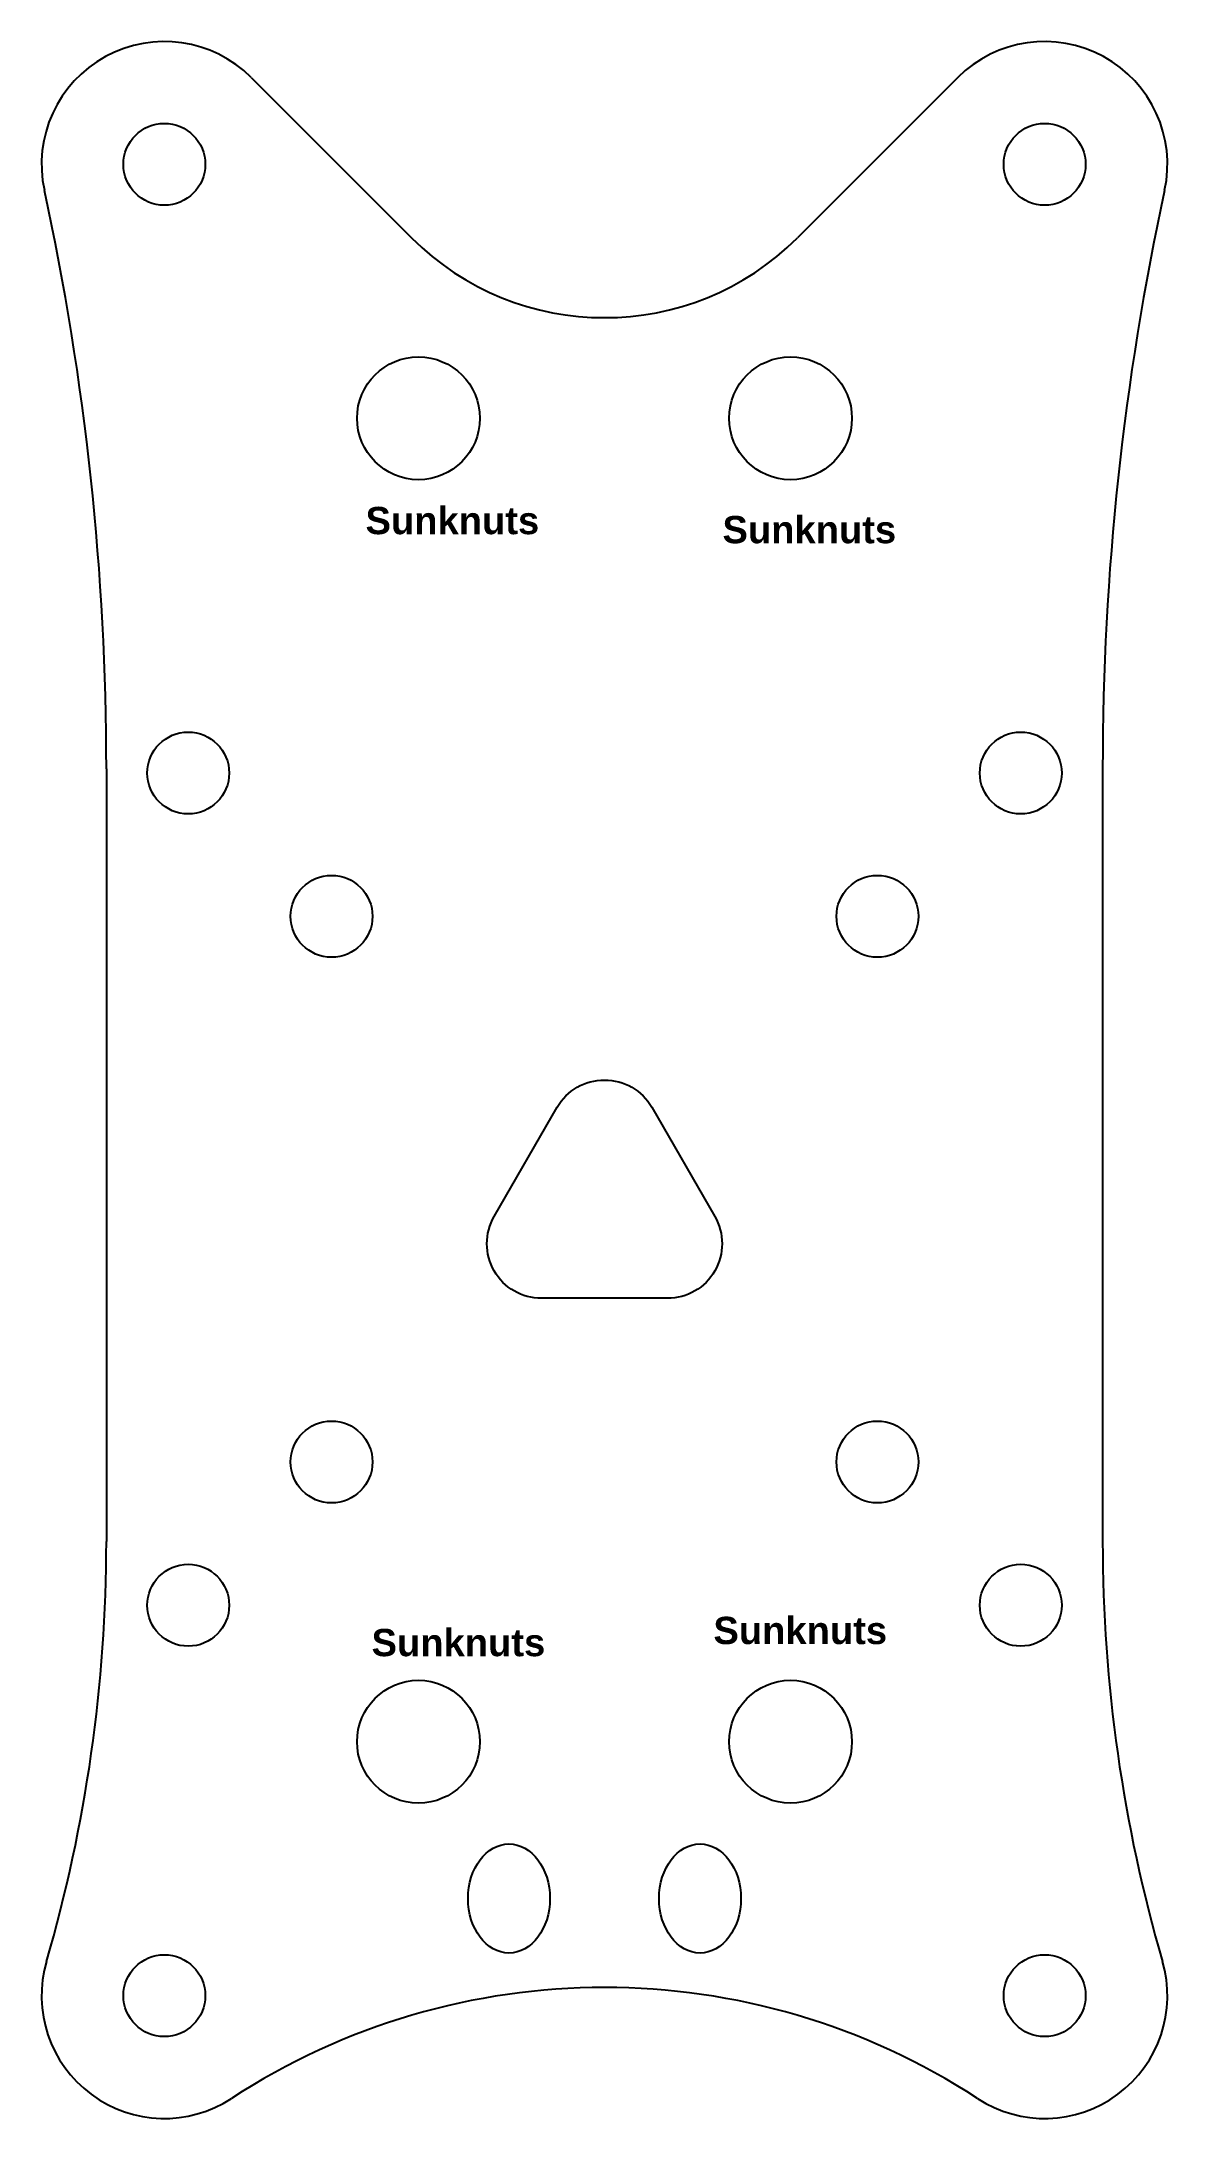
# Model space of a CAD drawing. Header units: millimetres. Extents: x -20.6 to 20.6, y -38.1 to 38.1.
import ezdxf

# ---------------------------------------------------------------- set-up
doc = ezdxf.new("R2010")
doc.units = ezdxf.units.MM
doc.layers.get('0').update_dxf_attribs({"lineweight": 25, "true_color": 0xffffff})
doc.styles.add('textstyle0', font='')
doc.styles.add('textstyle1', font='')
doc.styles.add('textstyle2', font='')
doc.styles.add('textstyle3', font='')
doc.styles.get('textstyle0').set_extended_font_data('Arial', bold=True)
doc.styles.get('textstyle1').set_extended_font_data('Arial', bold=True)
doc.styles.get('textstyle2').set_extended_font_data('Arial', bold=True)
doc.styles.get('textstyle3').set_extended_font_data('Arial', bold=True)

# ---------------------------------------------------------------- blocks, each defined once
blk = doc.blocks.new('triangle')
for p, q in [((-3, 4.041), (-7, 1.732)), ((0, -2.309), (0, 2.309)), ((-7, -1.732), (-3, -4.041))]:
    blk.add_line(p, q)
for centre, start, end in [((-2, 2.309), 360, 120), ((-6, 0), 120, 240), ((-2, -2.309), 240, 360)]:
    blk.add_arc(centre, 2, start, end)

msp = doc.modelspace()

# ---------------------------------------------------------------- linework, layer by layer
for p, q in [((-12.945, 36.745), (-7.071, 30.871)), ((12.945, 36.745), (7.071, 30.871)), ((-18.252, 11.411), (-18.252, -16.921)), ((18.252, 11.411), (18.252, -16.921))]:
    msp.add_line(p, q)
for centre, radius in [((-16.127, 33.563), 1.5), ((16.127, 33.563), 1.5), ((-6.818, 24.254), 2.25), ((6.818, 24.254), 2.25), ((-15.252, 11.252), 1.5), ((15.252, 11.252), 1.5), ((-10, 6), 1.5), ((10, 6), 1.5), ((-10, -14), 1.5), ((10, -14), 1.5), ((-15.252, -19.252), 1.5), ((15.252, -19.252), 1.5), ((-6.818, -24.254), 2.25), ((6.818, -24.254), 2.25), ((-16.127, -33.563), 1.5), ((16.127, -33.563), 1.5)]:
    msp.add_circle(centre, radius)
for centre, radius, start, end in [((16.127, 33.563), 4.5, 347.76181, 135), ((-16.127, 33.563), 4.5, 45, 192.23819), ((-118.252, 11.411), 100, 360, 12.23819), ((118.252, 11.411), 100, 167.76181, 180), ((0, 37.942), 10, 225, 315), ((-73.252, -16.921), 55, 343.75776, 0), ((73.252, -16.921), 55, 180, 196.24224), ((-16.127, -33.563), 4.5, 163.75776, 303.13957), ((16.127, -33.563), 4.5, 236.86043, 16.24224), ((0, -58.264), 25, 56.86043, 123.13957)]:
    msp.add_arc(centre, radius, start, end)
for centre in [(-3.5, -30), (3.5, -30)]:
    msp.add_ellipse(centre, major_axis=(0, 2), ratio=0.75)

# ---------------------------------------------------------------- block references
at = {"yscale": -1, "rotation": 270}
msp.add_blockref('triangle', (0, -8), dxfattribs=at)

# ---------------------------------------------------------------- texts
at = {"char_height": 1, "attachment_point": 1}
for insert, style in [((-8.757, 21.006), 'textstyle3'), ((4.323, 20.674), 'textstyle1'), ((3.991, -19.676), 'textstyle2'), ((-8.535, -20.119), 'textstyle0')]:
    msp.add_mtext('\\c0;Sunknuts', dxfattribs=dict(at, insert=insert, style=style))

doc.saveas('drawing.dxf')
